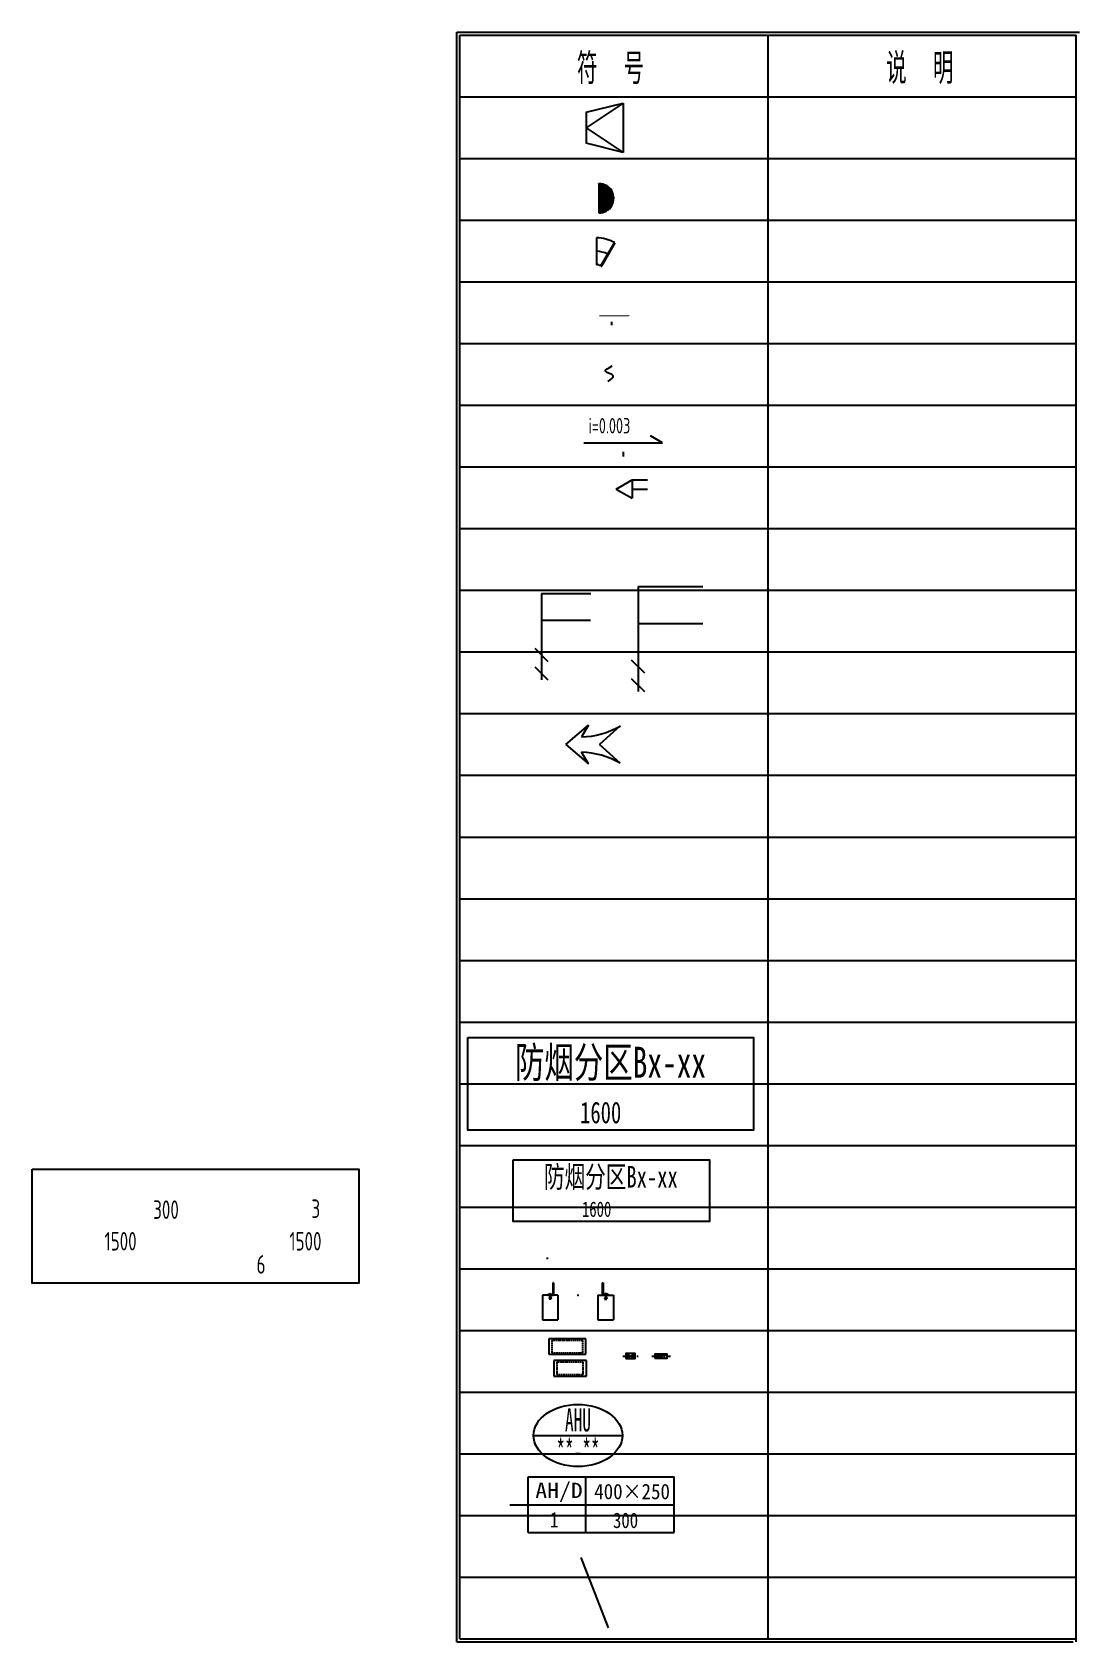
# Model space of a CAD drawing. Extents: x -671963 to 121422, y -4288 to 1713462.
# Drawn here: x -60695 to -43734, y 10145 to 36245 of the extents above; entities that cross this region are included whole.
import ezdxf
from ezdxf.enums import TextEntityAlignment as Align

# ---------------------------------------------------------------- set-up
doc = ezdxf.new("R2010")
doc.units = 0
doc.header["$LTSCALE"] = 1000
doc.linetypes.add('CENTER2', pattern=[1.125, 0.75, -0.125, 0.125, -0.125])
doc.linetypes.add('DASH', pattern=[0.35, 0.25, -0.1])
doc.layers.get('0').update_dxf_attribs({"linetype": 'CONTINUOUS'})
for name, color, linetype in [('H-BASE', 7, 'CONTINUOUS'), ('H-BUSH', 7, 'CONTINUOUS'), ('H-DAPP-FAPP', 3, 'CONTINUOUS'), ('H-DAPP-GRIL', 11, 'CONTINUOUS'), ('H-DIMS', 3, 'CONTINUOUS'), ('H-DIMS-DUCT', 7, 'CONTINUOUS'), ('H-DUCT', 2, 'CONTINUOUS'), ('H-HOLE', 7, 'CONTINUOUS'), ('H-HOLE-S', 3, 'CONTINUOUS'), ('H-PAPP-DIMS', 7, 'CONTINUOUS'), ('h-papp-valv', 3, 'CONTINUOUS'), ('H-TH_TEXT', 7, 'CONTINUOUS'), ('M-0', 30, 'CONTINUOUS'), ('M-VT-TEXT', 21, 'CONTINUOUS')]:
    doc.layers.add(name, color=color, linetype=linetype)
doc.layers.add('M-ANNO-Defpoints', color=71, linetype='CONTINUOUS', plot=False)
doc.styles.add('_TCH_DIM', font='SIMPLEX', dxfattribs={"bigfont": 'GBCBIG'})
doc.styles.add('TH-STYLE1', font='STFANGSO.TTF', dxfattribs={"width": 0.7})
doc.styles.add('TH-STYLE3', font='TSSDENG', dxfattribs={"width": 0.7, "bigfont": 'TSSDCHN'})
doc.dimstyles.new('TH-DIM100', dxfattribs={"dimscale": 100, "dimtxt": 2.5, "dimasz": 1, "dimexe": 2, "dimexo": 3, "dimgap": 1.5, "dimtad": 1, "dimdec": 3, "dimdsep": 46, "dimtxsty": 'TH-STYLE1', "dimblk": 'ARCHTICK', "dimcen": 0, "dimclrd": 256, "dimclre": 256, "dimclrt": 256, "dimazin": 2, "dimtfac": 1, "dimtdec": 3, "dimtofl": 0, "dimtmove": 0, "dimatfit": 3, "dimfxl": 0, "dimtolj": 1, "dimtzin": 0, "dimlwd": -1, "dimlwe": -1, "dimarcsym": 0})

# ---------------------------------------------------------------- blocks, each defined once
blk = doc.blocks.new('*U107')
at = {"layer": 'H-DAPP-FAPP'}
h = blk.add_hatch(dxfattribs=at)
h.set_pattern_fill('ANSI37', color=256, scale=14.211517)
h.set_pattern_definition([(45, (0.03, -7.631), (-15.9529, 15.9529), []), (135, (0.03, -7.631), (-15.9529, -15.9529), [])])
edge = h.paths.add_edge_path()
edge.add_line((-237, -10), (237, -10))
edge.add_arc((0, -5), 237, 358.8569, 541.1431)
blk.add_line((-237, -10), (237, -10), dxfattribs=at)
at = {"layer": 'H-DUCT'}
blk.add_arc((0, -5), 237, 358.8569, 181.1431, dxfattribs=at)
blk = doc.blocks.new('*U106')
at = {"layer": 'H-DAPP-FAPP'}
for p, q in [((600, 400), (0, 0)), ((0, 0), (600, -400))]:
    blk.add_line(p, q, dxfattribs=at)
for points in [[(600, 400), (600, -400)], [(0, 250), (0, -250)]]:
    blk.add_lwpolyline(points, dxfattribs=at)
at = {"layer": 'H-DUCT'}
for p, q in [((0, 250), (600, 400)), ((600, -400), (0, -250))]:
    blk.add_line(p, q, dxfattribs=at)
blk = doc.blocks.new('*U108')
at = {"layer": 'H-DAPP-FAPP'}
h = blk.add_hatch(dxfattribs=at)
h.set_pattern_fill('ANSI37', color=256, scale=8.692006, angle=-120, style=0)
h.set_pattern_definition([(285, (982.8, 2220.566), (13.328384, 3.57133), []), (15, (982.8, 2220.566), (-3.57133, 13.328384), [])])
h.paths.add_polyline_path([(306, 353), (89, -24), (82, -19), (299, 357)])
for p, q in [((10, 435), (10, 0)), ((299, 357), (82, -19))]:
    blk.add_line(p, q, dxfattribs=at)
blk.add_lwpolyline([(306, 353), (89, -24), (82, -19), (299, 357)], close=True, dxfattribs=at)
blk.add_arc((10, -143), 360, 60, 90, dxfattribs=at)
at = {"layer": 'H-DUCT'}
for radius in [578, 143]:
    blk.add_arc((10, -143), radius, 60, 90, dxfattribs=at)
blk = doc.blocks.new('S-剖切线')
at = {"layer": 'h-papp-valv'}
blk.add_spline([(-12, -129), (74, -43), (-55, 32), (58, 118)], degree=3, dxfattribs=at)
blk = doc.blocks.new('*U109')
at = {"layer": 'h-papp-valv'}
blk.add_line((0, 50), (0, 0), dxfattribs=at)
blk.add_lwpolyline([(-200, 150, 20, 20, 0), (150, 150, 75, 0, 0), (300, 150, 0, 0, 0)], format="xyseb", dxfattribs=at)
blk = doc.blocks.new('*U91')
at = {"layer": 'M-0', "color": 0}
for p, q in [((425, 150), (295, 225)), ((-425, 150), (425, 150))]:
    blk.add_line(p, q, dxfattribs=at)
at = {"layer": 'M-ANNO-Defpoints', "color": 0}
blk.add_line((0, 50), (0, 0), dxfattribs=at)
at = {"layer": 'M-0', "color": 0, "style": '_TCH_DIM', "width": 0.6}
blk.add_attdef('I=0.003', (-375, 200), '', height=200, dxfattribs=at)
blk = doc.blocks.new('S-分歧管')
at = {"layer": 'h-papp-valv'}
for p, q in [((-150, 260), (-150, 510)), ((0, 260), (0, 510)), ((-150, 260), (150, 260)), ((0, 0), (-150, 260)), ((0, 0), (150, 260))]:
    blk.add_line(p, q, dxfattribs=at)
blk = doc.blocks.new('HD-气流方向')
at = {"layer": 'H-DAPP-GRIL'}
for p, q in [((-544, 0), (-179, 314)), ((-179, 314), (-293, 125)), ((335, 301), (0, 0)), ((-544, 0), (-179, -314)), ((335, -301), (0, 0)), ((-179, -314), (-293, -125))]:
    blk.add_line(p, q, dxfattribs=at)
for centre, start, end in [((-325, 1450), 271.3934, 299.8836), ((-325, -1450), 60.1164, 88.6066)]:
    blk.add_arc(centre, 1326, start, end, dxfattribs=at)
blk = doc.blocks.new('*U110')
at = {"layer": 'H-BASE'}
for p, q in [((-10, 0), (10, 0)), ((0, 10), (0, -10)), ((105, -400), (90, -400)), ((90, -400), (90, -585)), ((105, -400), (105, -600)), ((895, -400), (910, -400)), ((895, -400), (895, -600)), ((910, -400), (910, -585)), ((-75, -600), (-75, -1000)), ((175, -600), (-75, -600)), ((10, -585), (90, -585)), ((10, -585), (10, -600)), ((10, -600), (105, -600)), ((45, -625), (33, -665)), ((67, -665), (33, -665)), ((45, -574), (45, -625)), ((45, -574), (55, -574)), ((55, -574), (55, -625)), ((55, -625), (67, -665)), ((175, -600), (175, -1000)), ((490, -600), (510, -600)), ((500, -590), (500, -610)), ((825, -600), (1075, -600)), ((825, -600), (825, -1000)), ((990, -600), (895, -600)), ((990, -585), (910, -585)), ((945, -627), (933, -667)), ((933, -667), (967, -667)), ((945, -574), (945, -627)), ((955, -574), (945, -574)), ((955, -574), (955, -627)), ((955, -627), (967, -667)), ((990, -585), (990, -600)), ((1075, -600), (1075, -1000)), ((-75, -1000), (175, -1000)), ((825, -1000), (1075, -1000))]:
    blk.add_line(p, q, dxfattribs=at)
blk = doc.blocks.new('HD-管径标注100')
at = {"layer": 'H-PAPP-DIMS'}
for p, q in [((0, 1600), (0, 200)), ((0, 1600), (800, 1600)), ((-7, 1169), (793, 1169)), ((106, 494), (-106, 706)), ((106, 194), (-106, 406))]:
    blk.add_line(p, q, dxfattribs=at)
blk = doc.blocks.new('HD-管径标注150')
at = {"layer": 'H-PAPP-DIMS'}
for p, q in [((0, 1600), (0, -100)), ((0, 1600), (1050, 1600)), ((0, 1000), (1050, 1000)), ((106, 194), (-106, 406)), ((106, -106), (-106, 106))]:
    blk.add_line(p, q, dxfattribs=at)
blk = doc.blocks.new('*U213')
at = {"layer": 'H-HOLE'}
for p, q in [((-300, 225), (-300, -25)), ((300, 225), (-300, 225)), ((300, -25), (300, 225)), ((-300, -25), (300, -25))]:
    blk.add_line(p, q, dxfattribs=at)
at = {"layer": 'H-HOLE', "linetype": 'DASH', "ltscale": 0.1}
for p, q in [((-250, 200), (-250, 0)), ((250, 200), (-250, 200)), ((-250, 0), (250, 0)), ((250, 0), (250, 200))]:
    blk.add_line(p, q, dxfattribs=at)
blk = doc.blocks.new('*U178')
at = {"layer": 'H-HOLE-S'}
h = blk.add_hatch(color=3, dxfattribs=at)
h.dxf.hatch_style = 1
h.paths.add_polyline_path([(100, 0), (25, 40), (25, -40)])
h = blk.add_hatch(color=3, dxfattribs=at)
h.dxf.hatch_style = 1
h.paths.add_polyline_path([(175, -40), (175, 40), (100, 0)])
at = {"layer": 'H-HOLE-S', "color": 3, "linetype": 'CENTER2', "ltscale": 0.1}
blk.add_line((-25, 0), (225, 0), dxfattribs=at)
at = {"layer": 'H-HOLE-S', "color": 3}
for p, q in [((25, -40), (175, 40)), ((25, 40), (175, -40))]:
    blk.add_line(p, q, dxfattribs=at)
blk.add_lwpolyline([(25, -40), (175, -40), (175, 40), (25, 40)], close=True, dxfattribs=at)
blk = doc.blocks.new('*U112')
at = {"layer": 'H-BUSH'}
h = blk.add_hatch(color=256, dxfattribs=at)
h.dxf.hatch_style = 1
h.paths.add_polyline_path([(0, 31.5), (0, -31.5), (200, 31.5)])
at = {"layer": 'H-BUSH', "linetype": 'CENTER2', "ltscale": 0.1}
blk.add_line((-50, 0), (250, 0), dxfattribs=at)
at = {"layer": 'H-BUSH'}
blk.add_line((0, -31.5), (200, 31.5), dxfattribs=at)
blk.add_lwpolyline([(0, -31.5), (200, -31.5), (200, 31.5), (0, 31.5)], close=True, dxfattribs=at)
blk = doc.blocks.new('*U214')
at = {"layer": 'H-HOLE-S'}
for p, q in [((-265, 225), (-265, -25)), ((265, 225), (-265, 225)), ((265, -25), (265, 225)), ((-265, -25), (265, -25))]:
    blk.add_line(p, q, dxfattribs=at)
at = {"layer": 'H-HOLE-S', "linetype": 'DASH', "ltscale": 0.1}
for p, q in [((-215, 200), (-215, 0)), ((215, 200), (-215, 200)), ((-215, 0), (215, 0)), ((215, 0), (215, 200))]:
    blk.add_line(p, q, dxfattribs=at)
blk = doc.blocks.new('防烟分区150')
at = {"layer": 'H-TH_TEXT'}
blk.add_lwpolyline([(-4634, 1500), (0, 1500), (0, 0), (-4634, 0)], close=True, dxfattribs=at)
at = {"layer": 'H-TH_TEXT', "style": 'TH-STYLE1', "width": 0.7}
blk.add_attdef('防烟分区编号', text='', height=500, dxfattribs=at).set_placement((-2317, 1350), align=Align.TOP_CENTER)
blk.add_attdef('1600', text='', height=350, dxfattribs=at).set_placement((-2143, 110), align=Align.RIGHT)
blk = doc.blocks.new('防烟分区100')
at = {"layer": 'H-TH_TEXT'}
blk.add_lwpolyline([(-3182, 1000), (0, 1000), (0, 0), (-3182, 0)], close=True, dxfattribs=at)
at = {"layer": 'H-TH_TEXT', "style": 'TH-STYLE1', "width": 0.7}
blk.add_attdef('防烟分区BX-XX', text='', height=350, dxfattribs=at).set_placement((-1597, 900), align=Align.TOP_CENTER)
blk.add_attdef('1600', text='', height=250, dxfattribs=at).set_placement((-1590, 74), align=Align.RIGHT)
blk = doc.blocks.new('*U15')
blk.add_line((-480, 0), (480, 0))
blk.add_ellipse((0, 0), major_axis=(-480, 0), ratio=0.7)
at = {"style": 'TH-STYLE1', "width": 0.55}
for tag, p in [('CH1', (0, 168)), ('1', (0, -168))]:
    blk.add_attdef(tag, text='', height=250, dxfattribs=at).set_placement(p, align=Align.MIDDLE_CENTER)
blk = doc.blocks.new('*U21')
for p, q in [((3, 4.51), (26.67, 4.51)), ((3, -4.51), (3, 4.51)), ((12.33, -4.51), (12.33, 4.51)), ((26.67, -4.51), (26.67, 4.51)), ((0, 0), (26.67, 0)), ((3, -4.51), (26.67, -4.51))]:
    blk.add_line(p, q)
at = {"style": 'TH-STYLE1'}
for tag, width, p, p2 in [('风口名称', 1.412473, (4.15, 1.09), (11.84, 1.09)), ('尺寸', 0.728677, (13.71, 0.9), (25.99, 0.9))]:
    blk.add_attdef(tag, text='', height=2.5, dxfattribs=dict(at, width=width)).set_placement(p, p2, align=Align.FIT)
at = {"style": 'TH-STYLE1', "width": 0.8}
for tag, p in [('数量', (7.22, -4.43)), ('风量', (18.79, -4.51))]:
    blk.add_attdef(tag, text='', height=2.5, dxfattribs=at).set_placement(p, align=Align.BOTTOM_CENTER)
blk = doc.blocks.new('_ArchTick')
at = {"color": 0, "linetype": 'ByBlock', "const_width": 0.15}
blk.add_lwpolyline([(-0.5, -0.5), (0.5, 0.5)], dxfattribs=at)
blk = doc.blocks.new('M自然排烟条件')
at = {"layer": 'M-VT-TEXT'}
blk.add_lwpolyline([(-2251, 1500), (3049, 1500), (3049, -350), (-2251, -350)], close=True, dxfattribs=at)
at = {"layer": 'M-VT-TEXT', "color": 7, "style": '_TCH_DIM', "width": 0.6}
for p in [(-80, 788), (2348, 859), (-367, 331), (2182, 331), (1398, -135)]:
    blk.add_attdef('XXX', text='', height=300, dxfattribs=at).set_placement(p, align=Align.MIDDLE_RIGHT)

msp = doc.modelspace()

# ---------------------------------------------------------------- linework, layer by layer
at = {"layer": 'H-DIMS'}
for p, q in [((-53809, 10145), (-53809, 36245)), ((-53809, 36245), (-43709, 36245)), ((-53759, 10195), (-53759, 36195)), ((-53759, 36195), (-43759, 36195)), ((-48759, 10195), (-48759, 36195)), ((-43759, 10145), (-43759, 36195)), ((-53759, 35195), (-43759, 35195)), ((-53759, 34195), (-43759, 34195)), ((-53759, 33195), (-43759, 33195)), ((-53759, 32195), (-43759, 32195)), ((-53759, 31195), (-43759, 31195)), ((-53759, 30195), (-43759, 30195)), ((-53759, 29195), (-43759, 29195)), ((-53759, 28195), (-43759, 28195)), ((-53759, 27195), (-43759, 27195)), ((-53759, 26195), (-43759, 26195)), ((-53759, 25195), (-43759, 25195)), ((-53759, 24195), (-43759, 24195)), ((-53759, 23195), (-43759, 23195)), ((-53759, 22195), (-43759, 22195)), ((-53759, 21195), (-43759, 21195)), ((-53759, 20195), (-43759, 20195)), ((-53759, 19195), (-43759, 19195)), ((-53759, 18195), (-43759, 18195)), ((-53759, 17195), (-43759, 17195)), ((-53759, 16195), (-43759, 16195)), ((-53759, 15195), (-43759, 15195)), ((-53759, 14195), (-43759, 14195)), ((-53759, 13195), (-43759, 13195)), ((-53759, 12195), (-43759, 12195)), ((-53759, 12195), (-43759, 12195)), ((-53759, 11195), (-43759, 11195)), ((-53759, 10195), (-43759, 10195)), ((-53809, 10145), (-43809, 10145))]:
    msp.add_line(p, q, dxfattribs=at)

# ---------------------------------------------------------------- block references
at = {"layer": 'H-BASE'}
msp.add_blockref('*U110', (-52342, 16366), dxfattribs=at)
at = {"layer": 'H-BUSH'}
msp.add_blockref('*U112', (-50593, 14777), dxfattribs=at)
at = {"layer": 'H-DAPP-GRIL'}
msp.add_blockref('HD-气流方向', (-51494, 24694), dxfattribs=at)
for name, p, values in [('防烟分区150', (-48997, 18443), {'1600': '1600', '防烟分区编号': '防烟分区Bx-xx'}), ('防烟分区100', (-49711, 16961), {'1600': '1600', '防烟分区BX-XX': '防烟分区Bx-xx'})]:
    msp.add_blockref(name, p, dxfattribs=at).add_auto_attribs(values)
at = {"layer": 'H-DIMS', "xscale": 1.5, "yscale": 1.5, "zscale": 1.5}
msp.add_blockref('*U15', (-51842, 13491), dxfattribs=at).add_auto_attribs({'CH1': 'AHU', '1': '**-**'})
at = {"layer": 'H-DIMS-DUCT'}
ref = msp.add_blockref('*U21', (-52949, 12367), dxfattribs=dict(at, xscale=100, yscale=100, zscale=100))
ref.add_attrib('风口名称', 'AH/D', dxfattribs={"layer": '0', "height": 250, "style": 'TH-STYLE1', "width": 0.749529}).set_placement((-52534, 12475), (-51765, 12475), align=Align.FIT)
ref.add_attrib('尺寸', '400×250', dxfattribs={"layer": '0', "height": 250, "style": 'TH-STYLE1', "width": 0.850187}).set_placement((-51578, 12457), (-50350, 12457), align=Align.FIT)
ref.add_attrib('数量', '1', dxfattribs={"layer": '0', "height": 250, "style": 'TH-STYLE1', "width": 0.8}).set_placement((-52227, 11924), align=Align.BOTTOM_CENTER)
ref.add_attrib('风量', '300', dxfattribs={"layer": '0', "height": 250, "style": 'TH-STYLE1', "width": 0.8}).set_placement((-51070, 11915), align=Align.BOTTOM_CENTER)
at = {"layer": 'H-DUCT'}
for name, p in [('*U106', (-51711, 34696)), ('*U108', (-51551, 32475))]:
    msp.add_blockref(name, p, dxfattribs=at)
at = {"layer": 'H-DUCT', "rotation": 270}
msp.add_blockref('*U107', (-51493, 33552), dxfattribs=at)
at = {"layer": 'H-HOLE'}
msp.add_blockref('*U213', (-52014, 14832), dxfattribs=at)
at = {"layer": 'H-HOLE-S'}
for name, p in [('*U214', (-51971, 14479)), ('*U178', (-51089, 14778))]:
    msp.add_blockref(name, p, dxfattribs=at)
at = {"layer": 'H-PAPP-DIMS'}
ref = msp.add_blockref('*U91', (-51107, 29364), dxfattribs=dict(at, xscale=1.5, yscale=1.5, zscale=1.5))
ref.add_attrib('I=0.003', 'i=0.003', dxfattribs={"height": 250, "style": 'TH-STYLE3', "width": 0.7}).set_placement((-51670, 29664), align=Align.BOTTOM_LEFT)
for name, p in [('HD-管径标注150', (-50866, 25656)), ('HD-管径标注100', (-52432, 25544))]:
    msp.add_blockref(name, p, dxfattribs=at)
at = {"layer": 'h-papp-valv'}
for name, p in [('*U109', (-51296, 31496)), ('S-剖切线', (-51343, 30715))]:
    msp.add_blockref(name, p, dxfattribs=at)
at = {"layer": 'h-papp-valv', "rotation": 270}
msp.add_blockref('S-分歧管', (-51223, 28837), dxfattribs=at)
at = {"layer": 'H-TH_TEXT'}
ref = msp.add_blockref('M自然排烟条件', (-58444, 16310), dxfattribs=at)
ref.add_attrib('XXX', '1500', dxfattribs={"color": 7, "height": 300, "style": 'TH-STYLE3', "width": 0.7}).set_placement((-59261, 16640), align=Align.MIDDLE)
ref.add_attrib('XXX', '6', dxfattribs={"layer": 'M-VT-TEXT', "color": 7, "height": 300, "style": 'TH-STYLE3', "width": 0.7}).set_placement((-56909, 16025), align=Align.BOTTOM_RIGHT)
ref.add_attrib('XXX', '1500', dxfattribs={"layer": 'M-VT-TEXT', "color": 7, "height": 300, "style": 'TH-STYLE3', "width": 0.7}).set_placement((-56262, 16640), align=Align.MIDDLE)
ref.add_attrib('XXX', '300', dxfattribs={"layer": 'M-VT-TEXT', "color": 7, "height": 300, "style": 'TH-STYLE3', "width": 0.7}).set_placement((-58524, 17153), align=Align.MIDDLE)
ref.add_attrib('XXX', '3', dxfattribs={"layer": 'M-VT-TEXT', "color": 7, "height": 300, "style": 'TH-STYLE3', "width": 0.7}).set_placement((-56095, 17168), align=Align.MIDDLE)

# ---------------------------------------------------------------- texts
at = {"layer": 'H-DIMS', "style": 'TH-STYLE3', "width": 0.7}
for s, p in [('符  号', (-51313, 35681)), ('说  明', (-46298, 35681))]:
    msp.add_text(s, height=500, dxfattribs=at).set_placement(p, align=Align.MIDDLE)

# ---------------------------------------------------------------- leaders
at = {"layer": 'H-DIMS-DUCT'}
msp.add_leader([(-51345, 10372), (-51790, 11513)], dimstyle='TH-DIM100', override={"dimgap": 1.5, "dimtad": 0}, dxfattribs=at)

doc.saveas('drawing.dxf')
